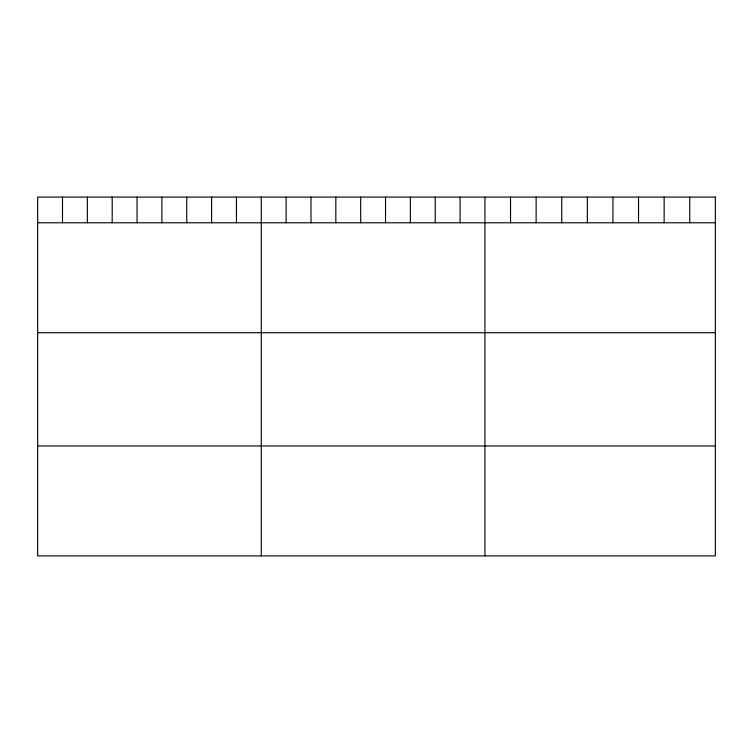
<?xml version="1.0" encoding="UTF-8"?>
<svg xmlns="http://www.w3.org/2000/svg" width="753" height="753" viewBox="0 0 753 753"><rect width="100%" height="100%" fill="white"/><g stroke="black" fill="none" stroke-linecap="round" stroke-linejoin="round"><path stroke-width="1.13" d="M37.65 222.775L715.35 222.775M37.65 332.704L715.35 332.704M37.65 445.964L715.35 445.964M689.748 197.098L689.748 222.775M664.146 197.098L664.146 222.775M638.544 197.098L638.544 222.775M612.942 197.098L612.942 222.775M587.34 197.098L587.34 222.775M561.738 197.098L561.738 222.775M536.136 197.098L536.136 222.775M510.534 197.098L510.534 222.775M484.932 197.098L484.932 555.902M460.083 197.098L460.083 222.775M435.234 197.098L435.234 222.775M410.385 197.098L410.385 222.775M385.536 197.098L385.536 222.775M360.687 197.098L360.687 222.775M335.838 197.098L335.838 222.775M310.989 197.098L310.989 222.775M286.14 197.098L286.14 222.775M261.291 197.098L261.291 555.902M236.442 197.098L236.442 222.775M211.593 197.098L211.593 222.775M186.744 197.098L186.744 222.775M161.895 197.098L161.895 222.775M137.046 197.098L137.046 222.775M112.197 197.098L112.197 222.775M87.348 197.098L87.348 222.775M62.499 197.098L62.499 222.775M715.35 197.098L37.65 197.098L37.65 555.902L715.35 555.902L715.35 197.098"/></g></svg>
